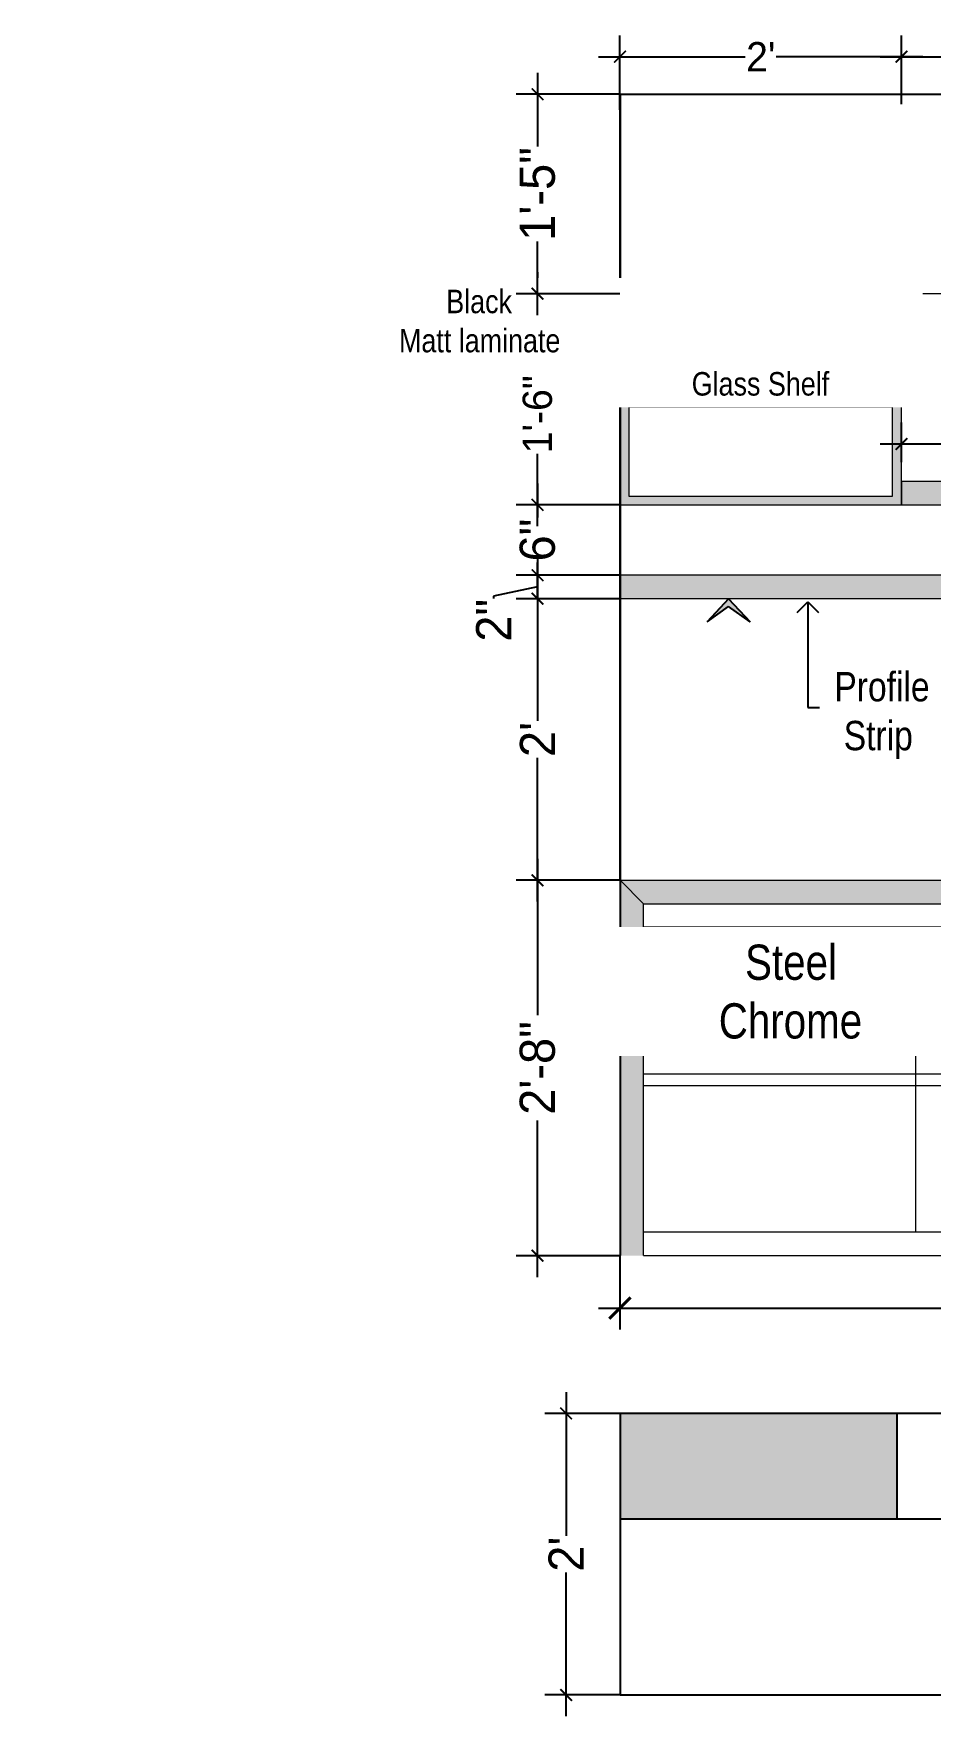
# Model space of a CAD drawing. Header units: inches. Extents: x -109431 to 29005, y -34715 to -1756.
# Drawn here: x -40473.1 to -40396.6, y -11964.4 to -11821 of the extents above; entities that cross this region are included whole.
import ezdxf

# ---------------------------------------------------------------- set-up
doc = ezdxf.new("R2010")
doc.units = ezdxf.units.IN
doc.header["$LTSCALE"] = 0.05
doc.header["$MEASUREMENT"] = 0
doc.header["$PDMODE"] = 3
doc.header["$PDSIZE"] = -4
doc.linetypes.add('ACAD_ISO03W100', pattern=[30, 12, -18])
doc.linetypes.add('DASHED2', pattern=[0.375, 0.25, -0.125])
doc.layers.get('Defpoints').update_dxf_attribs({"linetype": 'DASHED2'})
for name, color, linetype in [('Civil Dimension - Text', 7, 'Continuous'), ('Flooring Hatch', 251, 'Continuous'), ('Flooring Layout', 7, 'Continuous'), ('Furniture text & dimension', 7, 'Continuous'), ('Hatch-temp', 8, 'Continuous'), ('text', 4, 'Continuous')]:
    doc.layers.add(name, color=color, linetype=linetype)
doc.layers.add('FURNITURE', color=1, linetype='Continuous', lineweight=18)
doc.layers.add('hatch', color=7, linetype='Continuous', lineweight=25)
doc.styles.add('4MMOF3-8', font='ARIALN.TTF', dxfattribs={"height": 5.12})
doc.styles.add('9-128OF1-4', font='ARIALN.TTF', dxfattribs={"height": 3.0792})
doc.styles.add('style2', font='stylu.ttf')
doc.dimstyles.new('DIM 1-4', dxfattribs={"dimtxt": 3.0792, "dimasz": 1.82, "dimexe": 1.82, "dimexo": 0, "dimgap": 0.09, "dimtad": 0, "dimzin": 0, "dimdsep": 46, "dimlunit": 4, "dimtxsty": '9-128OF1-4', "dimblk": 'ARCHTICK', "dimcen": 1.8125, "dimdle": 1.82, "dimclrd": 8, "dimclre": 8, "dimadec": 0, "dimazin": 0, "dimtfac": 1, "dimtofl": 0, "dimtmove": 0, "dimatfit": 3, "dimldrblk": 'OPEN90', "dimfxl": 1, "dimtolj": 1, "dimtzin": 0, "dimlwd": -1, "dimarcsym": 0})

# ---------------------------------------------------------------- blocks, each defined once
blk = doc.blocks.new('adwawd')
at = {"layer": 'Flooring Hatch', "ltscale": 50, "true_color": 0xcd6928}
h = blk.add_hatch(color=32, dxfattribs=at)
h.dxf.hatch_style = 1
h.paths.add_polyline_path([(-77941.34, -7094.04), (-77946.01, -7099.05), (-77941.34, -7095.73), (-77936.68, -7099.05)])
at = {"layer": 'Civil Dimension - Text', "color": 2, "ltscale": 50}
for p, q in [((-77941.34, -7094.04), (-77946.01, -7099.05)), ((-77941.34, -7094.04), (-77936.68, -7099.05)), ((-77946.01, -7099.05), (-77941.34, -7095.73)), ((-77936.68, -7099.05), (-77941.34, -7095.73))]:
    blk.add_line(p, q, dxfattribs=at)
blk = doc.blocks.new('_ArchTick')
at = {"color": 0, "const_width": 0.15}
blk.add_lwpolyline([(-0.5, -0.5), (0.5, 0.5)], dxfattribs=at)
blk = doc.blocks.new('*D748')
at = {"layer": 'Defpoints', "color": 0, "ltscale": 50, "transparency": 16777216}
for p in [(-40315.09, -11822.95), (-40399.1, -11827), (-40315.09, -11827)]:
    blk.add_point(p, dxfattribs=at)
at = {"layer": 'Furniture text & dimension', "color": 8, "lineweight": -2, "ltscale": 50, "transparency": 16777216}
for p, q in [((-40399.1, -11827), (-40399.1, -11821.13)), ((-40315.09, -11827), (-40315.09, -11821.13))]:
    blk.add_line(p, q, dxfattribs=at)
at = {"layer": 'Furniture text & dimension', "color": 8, "ltscale": 50, "transparency": 16777216}
for p, q in [((-40400.92, -11822.95), (-40358.48, -11822.95)), ((-40313.27, -11822.95), (-40355.71, -11822.95))]:
    blk.add_line(p, q, dxfattribs=at)
at = {"layer": 'Furniture text & dimension', "color": 8, "ltscale": 50, "transparency": 16777216, "rotation": 180}
blk.add_blockref('_ArchTick', (-40399.1, -11822.95), dxfattribs=at)
at = {"layer": 'Furniture text & dimension', "color": 8, "ltscale": 50, "transparency": 16777216}
blk.add_blockref('_ArchTick', (-40315.09, -11822.95), dxfattribs=at)
at = {"layer": 'Furniture text & dimension', "color": 0, "lineweight": 15, "ltscale": 50, "transparency": 16777216, "insert": (-40357.09, -11822.95), "char_height": 3, "attachment_point": 5, "style": 'style2'}
blk.add_mtext("\\A1;{\\H0.83333x;7'}", dxfattribs=at)
blk = doc.blocks.new('_Open90')
at = {"color": 0, "linetype": 'ByBlock', "lineweight": -2}
for p, q in [((0, 0), (-1, 0)), ((-0.5, 0.5), (0, 0)), ((0, 0), (-0.5, -0.5))]:
    blk.add_line(p, q, dxfattribs=at)
blk = doc.blocks.new('*D752')
at = {"layer": 'Defpoints', "color": 0, "ltscale": 50, "transparency": 16777216}
for p in [(-40399.1, -11855.96), (-40399.1, -11857.51), (-40351.1, -11858.96)]:
    blk.add_point(p, dxfattribs=at)
at = {"layer": 'Furniture text & dimension', "color": 8, "lineweight": -2, "ltscale": 50, "transparency": 16777216}
for p, q in [((-40399.1, -11857.51), (-40399.1, -11854.14)), ((-40351.1, -11858.96), (-40351.1, -11854.14))]:
    blk.add_line(p, q, dxfattribs=at)
at = {"layer": 'Furniture text & dimension', "color": 8, "ltscale": 50, "transparency": 16777216}
for p, q in [((-40400.92, -11855.96), (-40380.22, -11855.96)), ((-40349.28, -11855.96), (-40377.88, -11855.96))]:
    blk.add_line(p, q, dxfattribs=at)
at = {"layer": 'Furniture text & dimension', "color": 8, "ltscale": 50, "transparency": 16777216, "rotation": 180}
blk.add_blockref('_ArchTick', (-40399.1, -11855.96), dxfattribs=at)
at = {"layer": 'Furniture text & dimension', "color": 8, "ltscale": 50, "transparency": 16777216}
blk.add_blockref('_ArchTick', (-40351.1, -11855.96), dxfattribs=at)
at = {"layer": 'Furniture text & dimension', "color": 0, "lineweight": 15, "ltscale": 50, "transparency": 16777216, "insert": (-40379.05, -11855.96), "char_height": 3, "attachment_point": 5, "style": 'style2'}
blk.add_mtext("\\A1;{\\H0.66667x;4'}", dxfattribs=at)
blk = doc.blocks.new('*D756')
at = {"layer": 'Defpoints', "color": 0, "ltscale": 50, "transparency": 16777216}
for p in [(-40423.09, -11822.95), (-40399.1, -11827), (-40423.09, -11827.48)]:
    blk.add_point(p, dxfattribs=at)
at = {"layer": 'Furniture text & dimension', "color": 8, "lineweight": -2, "ltscale": 50, "transparency": 16777216}
for p, q in [((-40423.09, -11827.48), (-40423.09, -11821.13)), ((-40399.1, -11827), (-40399.1, -11821.13))]:
    blk.add_line(p, q, dxfattribs=at)
at = {"layer": 'Furniture text & dimension', "color": 8, "ltscale": 50, "transparency": 16777216}
for p, q in [((-40424.91, -11822.95), (-40412.42, -11822.95)), ((-40397.28, -11822.95), (-40409.77, -11822.95))]:
    blk.add_line(p, q, dxfattribs=at)
at = {"layer": 'Furniture text & dimension', "color": 8, "ltscale": 50, "transparency": 16777216, "rotation": 180}
blk.add_blockref('_ArchTick', (-40423.09, -11822.95), dxfattribs=at)
at = {"layer": 'Furniture text & dimension', "color": 8, "ltscale": 50, "transparency": 16777216}
blk.add_blockref('_ArchTick', (-40399.1, -11822.95), dxfattribs=at)
at = {"layer": 'Furniture text & dimension', "color": 0, "ltscale": 50, "transparency": 16777216, "insert": (-40411.09, -11822.95), "char_height": 3, "attachment_point": 5, "style": 'style2'}
blk.add_mtext("\\A1;{\\H0.83333x;2'}", dxfattribs=at)
blk = doc.blocks.new('*D757')
at = {"layer": 'Defpoints', "color": 0, "ltscale": 50, "transparency": 16777216}
for p in [(-40423.09, -11843.15), (-40430.12, -11861.15), (-40423.09, -11861.15)]:
    blk.add_point(p, dxfattribs=at)
at = {"layer": 'Furniture text & dimension', "color": 8, "ltscale": 50, "transparency": 16777216}
for p, q in [((-40430.12, -11841.33), (-40430.12, -11850.04)), ((-40430.12, -11862.97), (-40430.12, -11856.81))]:
    blk.add_line(p, q, dxfattribs=at)
at = {"layer": 'Furniture text & dimension', "color": 8, "lineweight": -2, "ltscale": 50, "transparency": 16777216}
for p, q in [((-40423.09, -11843.15), (-40431.94, -11843.15)), ((-40423.09, -11861.15), (-40431.94, -11861.15))]:
    blk.add_line(p, q, dxfattribs=at)
at = {"layer": 'Furniture text & dimension', "color": 8, "ltscale": 50, "transparency": 16777216}
for p, rotation in [((-40430.12, -11843.15), 90), ((-40430.12, -11861.15), 270)]:
    blk.add_blockref('_ArchTick', p, dxfattribs=dict(at, rotation=rotation))
at = {"layer": 'Furniture text & dimension', "color": 0, "ltscale": 50, "transparency": 16777216, "insert": (-40430.12, -11853.43), "char_height": 3, "attachment_point": 5, "rotation": 90, "style": 'style2'}
blk.add_mtext('\\A1;{\\H0.83333x;1\'-6"}', dxfattribs=at)
blk = doc.blocks.new('*D758')
at = {"layer": 'Defpoints', "color": 0, "ltscale": 50, "transparency": 16777216}
for p in [(-40423.09, -11925.15), (-40315.09, -11925.15), (-40315.09, -11929.61)]:
    blk.add_point(p, dxfattribs=at)
at = {"layer": 'Flooring Layout', "color": 8, "linetype": 'ACAD_ISO03W100', "lineweight": -2, "ltscale": 50, "transparency": 16777216}
for p, q in [((-40423.09, -11925.15), (-40423.09, -11931.43)), ((-40315.09, -11925.15), (-40315.09, -11931.43))]:
    blk.add_line(p, q, dxfattribs=at)
at = {"layer": 'Flooring Layout', "color": 8, "linetype": 'ACAD_ISO03W100', "ltscale": 50, "transparency": 16777216}
for p, q in [((-40424.91, -11929.61), (-40370.34, -11929.61)), ((-40313.27, -11929.61), (-40367.84, -11929.61))]:
    blk.add_line(p, q, dxfattribs=at)
at = {"layer": 'Flooring Layout', "color": 8, "ltscale": 50, "transparency": 16777216, "xscale": 1.82, "yscale": 1.82, "zscale": 1.82, "rotation": 180}
blk.add_blockref('_ArchTick', (-40423.09, -11929.61), dxfattribs=at)
at = {"layer": 'Flooring Layout', "color": 8, "ltscale": 50, "transparency": 16777216, "xscale": 1.82, "yscale": 1.82, "zscale": 1.82}
blk.add_blockref('_ArchTick', (-40315.09, -11929.61), dxfattribs=at)
at = {"layer": 'Flooring Layout', "color": 0, "ltscale": 50, "transparency": 16777216, "insert": (-40369.09, -11929.61), "char_height": 3.079, "attachment_point": 5, "style": '9-128OF1-4', "bg_fill": 3, "box_fill_scale": 1.25, "bg_fill_color": 256, "bg_fill_true_color": 13158600, "bg_fill_transparency": 0}
blk.add_mtext("\\A1;9'", dxfattribs=at)
blk = doc.blocks.new('*D759')
at = {"layer": 'Defpoints', "color": 0, "ltscale": 50, "transparency": 16777216}
for p in [(-40423.09, -11938.59), (-40427.68, -11962.59), (-40423.09, -11962.59)]:
    blk.add_point(p, dxfattribs=at)
at = {"layer": 'Furniture text & dimension', "color": 8, "ltscale": 50, "transparency": 16777216}
for p, q in [((-40427.68, -11936.77), (-40427.68, -11949.02)), ((-40427.68, -11964.41), (-40427.68, -11952.16))]:
    blk.add_line(p, q, dxfattribs=at)
at = {"layer": 'Furniture text & dimension', "color": 8, "lineweight": -2, "ltscale": 50, "transparency": 16777216}
for p, q in [((-40423.09, -11938.59), (-40429.5, -11938.59)), ((-40423.09, -11962.59), (-40429.5, -11962.59))]:
    blk.add_line(p, q, dxfattribs=at)
at = {"layer": 'Furniture text & dimension', "color": 8, "ltscale": 50, "transparency": 16777216}
for p, rotation in [((-40427.68, -11938.59), 90), ((-40427.68, -11962.59), 270)]:
    blk.add_blockref('_ArchTick', p, dxfattribs=dict(at, rotation=rotation))
at = {"layer": 'Furniture text & dimension', "color": 0, "lineweight": 15, "ltscale": 50, "transparency": 16777216, "insert": (-40427.68, -11950.59), "char_height": 3, "attachment_point": 5, "rotation": 90, "style": 'style2'}
blk.add_mtext("\\A1;2'", dxfattribs=at)
blk = doc.blocks.new('*D815')
at = {"layer": 'Defpoints', "color": 0, "ltscale": 50, "transparency": 16777216}
for p in [(-40423.09, -11861.15), (-40430.12, -11867.15), (-40423.09, -11867.15)]:
    blk.add_point(p, dxfattribs=at)
at = {"layer": 'Furniture text & dimension', "color": 8, "ltscale": 50, "transparency": 16777216}
for p, q in [((-40430.12, -11859.33), (-40430.12, -11862.23)), ((-40430.12, -11868.97), (-40430.12, -11866.07))]:
    blk.add_line(p, q, dxfattribs=at)
at = {"layer": 'Furniture text & dimension', "color": 8, "lineweight": -2, "ltscale": 50, "transparency": 16777216}
for p, q in [((-40423.09, -11861.15), (-40431.94, -11861.15)), ((-40423.09, -11867.15), (-40431.94, -11867.15))]:
    blk.add_line(p, q, dxfattribs=at)
at = {"layer": 'Furniture text & dimension', "color": 8, "ltscale": 50, "transparency": 16777216}
for p, rotation in [((-40430.12, -11861.15), 90), ((-40430.12, -11867.15), 270)]:
    blk.add_blockref('_ArchTick', p, dxfattribs=dict(at, rotation=rotation))
at = {"layer": 'Furniture text & dimension', "color": 0, "ltscale": 50, "transparency": 16777216, "insert": (-40430.12, -11864.15), "char_height": 3, "attachment_point": 5, "rotation": 90, "style": 'style2'}
blk.add_mtext('\\A1;6"', dxfattribs=at)
blk = doc.blocks.new('*D816')
at = {"layer": 'Defpoints', "color": 0, "ltscale": 50, "transparency": 16777216}
for p in [(-40423.09, -11867.15), (-40430.12, -11869.15), (-40423.09, -11869.15)]:
    blk.add_point(p, dxfattribs=at)
at = {"layer": 'Furniture text & dimension', "color": 8, "ltscale": 50, "transparency": 16777216}
for p, q in [((-40430.12, -11865.33), (-40430.12, -11870.97)), ((-40430.12, -11868.15), (-40433.86, -11868.94)), ((-40433.86, -11868.94), (-40433.86, -11869.12))]:
    blk.add_line(p, q, dxfattribs=at)
at = {"layer": 'Furniture text & dimension', "color": 8, "lineweight": -2, "ltscale": 50, "transparency": 16777216}
for p, q in [((-40423.09, -11867.15), (-40431.94, -11867.15)), ((-40423.09, -11869.15), (-40431.94, -11869.15))]:
    blk.add_line(p, q, dxfattribs=at)
at = {"layer": 'Furniture text & dimension', "color": 8, "ltscale": 50, "transparency": 16777216}
for p, rotation in [((-40430.12, -11867.15), 90), ((-40430.12, -11869.15), 270)]:
    blk.add_blockref('_ArchTick', p, dxfattribs=dict(at, rotation=rotation))
at = {"layer": 'Furniture text & dimension', "color": 0, "ltscale": 50, "transparency": 16777216, "insert": (-40433.86, -11870.99), "char_height": 3, "attachment_point": 5, "rotation": 90, "style": 'style2'}
blk.add_mtext('\\A1;2"', dxfattribs=at)
blk = doc.blocks.new('*D817')
at = {"layer": 'Defpoints', "color": 0, "ltscale": 50, "transparency": 16777216}
for p in [(-40423.09, -11869.15), (-40430.12, -11893.15), (-40423.09, -11893.15)]:
    blk.add_point(p, dxfattribs=at)
at = {"layer": 'Furniture text & dimension', "color": 8, "ltscale": 50, "transparency": 16777216}
for p, q in [((-40430.12, -11867.33), (-40430.12, -11879.57)), ((-40430.12, -11894.97), (-40430.12, -11882.72))]:
    blk.add_line(p, q, dxfattribs=at)
at = {"layer": 'Furniture text & dimension', "color": 8, "lineweight": -2, "ltscale": 50, "transparency": 16777216}
for p, q in [((-40423.09, -11869.15), (-40431.94, -11869.15)), ((-40423.09, -11893.15), (-40431.94, -11893.15))]:
    blk.add_line(p, q, dxfattribs=at)
at = {"layer": 'Furniture text & dimension', "color": 8, "ltscale": 50, "transparency": 16777216}
for p, rotation in [((-40430.12, -11869.15), 90), ((-40430.12, -11893.15), 270)]:
    blk.add_blockref('_ArchTick', p, dxfattribs=dict(at, rotation=rotation))
at = {"layer": 'Furniture text & dimension', "color": 0, "ltscale": 50, "transparency": 16777216, "insert": (-40430.12, -11881.15), "char_height": 3, "attachment_point": 5, "rotation": 90, "style": 'style2'}
blk.add_mtext("\\A1;2'", dxfattribs=at)
blk = doc.blocks.new('*D818')
at = {"layer": 'Defpoints', "color": 0, "ltscale": 50, "transparency": 16777216}
for p in [(-40423.09, -11893.15), (-40430.12, -11925.15), (-40423.09, -11925.15)]:
    blk.add_point(p, dxfattribs=at)
at = {"layer": 'Furniture text & dimension', "color": 8, "ltscale": 50, "transparency": 16777216}
for p, q in [((-40430.12, -11891.33), (-40430.12, -11904.66)), ((-40430.12, -11926.97), (-40430.12, -11913.63))]:
    blk.add_line(p, q, dxfattribs=at)
at = {"layer": 'Furniture text & dimension', "color": 8, "lineweight": -2, "ltscale": 50, "transparency": 16777216}
for p, q in [((-40423.09, -11893.15), (-40431.94, -11893.15)), ((-40423.09, -11925.15), (-40431.94, -11925.15))]:
    blk.add_line(p, q, dxfattribs=at)
at = {"layer": 'Furniture text & dimension', "color": 8, "ltscale": 50, "transparency": 16777216}
for p, rotation in [((-40430.12, -11893.15), 90), ((-40430.12, -11925.15), 270)]:
    blk.add_blockref('_ArchTick', p, dxfattribs=dict(at, rotation=rotation))
at = {"layer": 'Furniture text & dimension', "color": 0, "ltscale": 50, "transparency": 16777216, "insert": (-40430.12, -11909.15), "char_height": 3, "attachment_point": 5, "rotation": 90, "style": 'style2'}
blk.add_mtext('\\A1;2\'-8"', dxfattribs=at)
blk = doc.blocks.new('*D977')
at = {"layer": 'Defpoints', "color": 0, "ltscale": 50, "transparency": 16777216}
for p in [(-40430.12, -11826.15), (-40423.09, -11826.15), (-40423.09, -11843.15)]:
    blk.add_point(p, dxfattribs=at)
at = {"layer": 'Furniture text & dimension', "color": 8, "ltscale": 50, "transparency": 16777216}
for p, q in [((-40430.12, -11824.33), (-40430.12, -11830.6)), ((-40430.12, -11844.97), (-40430.12, -11838.69))]:
    blk.add_line(p, q, dxfattribs=at)
at = {"layer": 'Furniture text & dimension', "color": 8, "lineweight": -2, "ltscale": 50, "transparency": 16777216}
for p, q in [((-40423.09, -11826.15), (-40431.94, -11826.15)), ((-40423.09, -11843.15), (-40431.94, -11843.15))]:
    blk.add_line(p, q, dxfattribs=at)
at = {"layer": 'Furniture text & dimension', "color": 8, "ltscale": 50, "transparency": 16777216}
for p, rotation in [((-40430.12, -11826.15), 90), ((-40430.12, -11843.15), 270)]:
    blk.add_blockref('_ArchTick', p, dxfattribs=dict(at, rotation=rotation))
at = {"layer": 'Furniture text & dimension', "color": 0, "ltscale": 50, "transparency": 16777216, "insert": (-40430.12, -11834.65), "char_height": 3, "attachment_point": 5, "rotation": 90, "style": 'style2'}
blk.add_mtext('\\A1;1\'-5"', dxfattribs=at)

msp = doc.modelspace()

# ---------------------------------------------------------------- hatches: boundary and pattern name
at = {"layer": 'Flooring Layout', "ltscale": 50, "true_color": 0x939598}
h = msp.add_hatch(color=252, dxfattribs=at)
h.dxf.hatch_style = 1
h.paths.add_polyline_path([(-40399.50197, -11938.59332), (-40423.08683, -11938.59332), (-40423.08683, -11947.59332), (-40399.50197, -11947.59332)])
at = {"layer": 'FURNITURE', "ltscale": 50, "true_color": 0x93278f}
h = msp.add_hatch(color=217, dxfattribs=at)
h.dxf.hatch_style = 1
h.paths.add_polyline_path([(-40399.10197, -11843.14599), (-40423.08683, -11843.14599), (-40423.08683, -11861.14599), (-40399.10197, -11861.14599)])
h.paths.add_polyline_path([(-40422.33683, -11843.89599), (-40399.85197, -11843.89599), (-40399.85197, -11860.39599), (-40422.33683, -11860.39599)], flags=16)
at = {"layer": 'hatch', "ltscale": 50}
h = msp.add_hatch(color=256, dxfattribs=at)
h.dxf.hatch_style = 1
h.paths.add_polyline_path([(-40351.10197, -11859.14599), (-40399.10197, -11859.14599), (-40399.10197, -11861.14599), (-40351.10197, -11861.14599)])
h = msp.add_hatch(color=256, dxfattribs=at)
h.dxf.hatch_style = 1
h.paths.add_polyline_path([(-40315.08683, -11867.14599), (-40423.08683, -11867.14599), (-40423.08683, -11869.14599), (-40315.08683, -11869.14599)])
at = {"layer": 'hatch', "ltscale": 50, "true_color": 0xc7c8ca}
h = msp.add_hatch(color=9, dxfattribs=at)
h.dxf.hatch_style = 1
h.paths.add_polyline_path([(-40315.08683, -11893.14599), (-40423.08683, -11893.14599), (-40421.08683, -11895.14599), (-40317.08683, -11895.14599)])
h = msp.add_hatch(color=9, dxfattribs=at)
h.dxf.hatch_style = 1
h.paths.add_polyline_path([(-40421.08683, -11895.14599), (-40423.08683, -11893.14599), (-40423.08683, -11925.14599), (-40421.08683, -11925.14599)])

# ---------------------------------------------------------------- linework, layer by layer
at = {"layer": 'Flooring Layout', "ltscale": 50}
for p, q in [((-40423.08683, -11826.14599), (-40423.08683, -11925.14599)), ((-40423.08683, -11893.14599), (-40423.08683, -11826.14599)), ((-40423.08683, -11826.14599), (-40315.08683, -11826.14599)), ((-40399.50197, -11938.59332), (-40399.50197, -11947.59332)), ((-40399.50197, -11947.59332), (-40423.08683, -11947.59332)), ((-40315.08683, -11947.59332), (-40399.50197, -11947.59332))]:
    msp.add_line(p, q, dxfattribs=at)
msp.add_lwpolyline([(-40423.08683, -11962.59332), (-40315.08683, -11962.59332), (-40315.08683, -11938.59332), (-40423.08683, -11938.59332)], close=True, dxfattribs=at)
at = {"layer": 'FURNITURE', "color": 30, "ltscale": 50, "true_color": 0xf26722}
for p, q in [((-40399.10197, -11843.14599), (-40315.08683, -11843.14599)), ((-40422.33683, -11852.29686), (-40399.85197, -11852.29686)), ((-40422.33683, -11852.79686), (-40399.85197, -11852.79686)), ((-40423.08683, -11861.14599), (-40423.08683, -11867.14599)), ((-40315.08683, -11867.14599), (-40423.08683, -11867.14599)), ((-40315.08683, -11869.14599), (-40423.08683, -11869.14599)), ((-40423.08683, -11869.14599), (-40423.08683, -11893.14599)), ((-40423.08683, -11925.14599), (-40423.08683, -11893.14599)), ((-40423.08683, -11893.14599), (-40315.08683, -11893.14599)), ((-40421.08683, -11895.14599), (-40423.08683, -11893.14599)), ((-40421.08683, -11925.14599), (-40421.08683, -11895.14599)), ((-40421.08683, -11895.14599), (-40317.08683, -11895.14599)), ((-40317.08683, -11897.14599), (-40421.08683, -11897.14599)), ((-40397.88178, -11923.14599), (-40397.88178, -11897.14599)), ((-40421.08683, -11909.64599), (-40352.30197, -11909.64599)), ((-40421.08683, -11910.64599), (-40352.30197, -11910.64599)), ((-40317.08683, -11923.14599), (-40421.08683, -11923.14599)), ((-40421.08683, -11925.14599), (-40317.08683, -11925.14599))]:
    msp.add_line(p, q, dxfattribs=at)
for points in [[(-40423.08683, -11861.14599), (-40399.10197, -11861.14599), (-40399.10197, -11843.14599), (-40423.08683, -11843.14599)], [(-40422.33683, -11860.39599), (-40399.85197, -11860.39599), (-40399.85197, -11843.89599), (-40422.33683, -11843.89599)], [(-40399.10197, -11861.14599), (-40351.10197, -11861.14599), (-40351.10197, -11859.14599), (-40399.10197, -11859.14599)]]:
    msp.add_lwpolyline(points, close=True, dxfattribs=at)

# ---------------------------------------------------------------- block references
at = {"layer": 'Civil Dimension - Text', "xscale": 0.3918184986101589, "yscale": 0.3918184986101589, "zscale": 0.3918184986101589}
msp.add_blockref('adwawd', (-9874.97507, -9089.57101), dxfattribs=at)

# ---------------------------------------------------------------- dimensions: what is measured, and where the dimension line sits
at = {"layer": 'Furniture text & dimension', "ltscale": 50}
dim = msp.add_linear_dim(base=(-40423.08683, -11822.95434), p1=(-40399.10197, -11827.00159), p2=(-40423.08683, -11827.47618), text='{\\H0.83333x;<>}', dimstyle='DIM 1-4', override={"dimtxt": 3, "dimasz": 1, "dimdec": 3, "dimtxsty": 'style2', "dimtdec": 3, "dimtmove": 1, "dimfxl": 0, "dimfrac": 1, "dimarcsym": 1}, dxfattribs=at)
dim.commit()
dim.dimension.update_dxf_attribs({"geometry": '*D756', "text_midpoint": (-40411.0944, -11822.95434)})
at = {"layer": 'Furniture text & dimension', "lineweight": 15, "ltscale": 50}
dim = msp.add_linear_dim(base=(-40315.08683, -11822.95434), p1=(-40399.10197, -11827.00159), p2=(-40315.08683, -11827.00159), text='{\\H0.83333x;<>}', dimstyle='DIM 1-4', override={"dimtxt": 3, "dimasz": 1, "dimdec": 3, "dimtxsty": 'style2', "dimtdec": 3, "dimtmove": 1, "dimfxl": 0, "dimfrac": 1, "dimarcsym": 1}, dxfattribs=at)
dim.commit()
dim.dimension.update_dxf_attribs({"geometry": '*D748', "text_midpoint": (-40357.0944, -11822.95434)})
at = {"layer": 'Furniture text & dimension', "ltscale": 50}
dim = msp.add_linear_dim(base=(-40430.12372, -11861.14599), p1=(-40423.08683, -11843.14599), p2=(-40423.08683, -11861.14599), angle=90, text='{\\H0.83333x;<>}', dimstyle='DIM 1-4', override={"dimtxt": 3, "dimasz": 1, "dimdec": 3, "dimtxsty": 'style2', "dimtdec": 3, "dimtmove": 1, "dimfxl": 0, "dimfrac": 1, "dimarcsym": 1}, dxfattribs=at)
dim.commit()
dim.dimension.update_dxf_attribs({"geometry": '*D757', "text_midpoint": (-40430.12372, -11853.42665), "dimtype": 160})
at = {"layer": 'Furniture text & dimension', "lineweight": 15, "ltscale": 50}
dim = msp.add_linear_dim(base=(-40399.10197, -11855.96007), p1=(-40351.10197, -11858.96007), p2=(-40399.10197, -11857.50732), text='{\\H0.66667x;<>}', dimstyle='DIM 1-4', override={"dimtxt": 3, "dimasz": 1, "dimdec": 3, "dimtxsty": 'style2', "dimtdec": 3, "dimtmove": 1, "dimfxl": 0, "dimfrac": 1, "dimarcsym": 1}, dxfattribs=at)
dim.commit()
dim.dimension.update_dxf_attribs({"geometry": '*D752', "text_midpoint": (-40379.05, -11855.96007), "dimtype": 160})
at = {"layer": 'Furniture text & dimension', "ltscale": 50}
for base, p1, p2, picture, middle in [((-40430.12372, -11867.14599), (-40423.08683, -11861.14599), (-40423.08683, -11867.14599), '*D815', (-40430.12372, -11864.14599)), ((-40430.12372, -11893.14599), (-40423.08683, -11869.14599), (-40423.08683, -11893.14599), '*D817', (-40430.12372, -11881.14599))]:
    dim = msp.add_linear_dim(base=base, p1=p1, p2=p2, angle=90, dimstyle='DIM 1-4', override={"dimtxt": 3, "dimasz": 1, "dimdec": 3, "dimtxsty": 'style2', "dimtdec": 3, "dimtmove": 1, "dimfxl": 0, "dimfrac": 1, "dimarcsym": 1}, dxfattribs=at)
    dim.commit()
    dim.dimension.update_dxf_attribs({"geometry": picture, "text_midpoint": middle})
dim = msp.add_linear_dim(base=(-40430.12372, -11869.14599), p1=(-40423.08683, -11867.14599), p2=(-40423.08683, -11869.14599), angle=90, dimstyle='DIM 1-4', override={"dimtxt": 3, "dimasz": 1, "dimdec": 3, "dimtxsty": 'style2', "dimtdec": 3, "dimtmove": 1, "dimfxl": 0, "dimfrac": 1, "dimarcsym": 1}, dxfattribs=at)
dim.commit()
dim.dimension.update_dxf_attribs({"geometry": '*D816', "text_midpoint": (-40433.85583, -11869.21435), "dimtype": 160})
at = {"layer": 'Furniture text & dimension', "lineweight": 15, "ltscale": 50}
dim = msp.add_linear_dim(base=(-40427.68289, -11962.59332), p1=(-40423.08683, -11938.59332), p2=(-40423.08683, -11962.59332), angle=90, dimstyle='DIM 1-4', override={"dimtxt": 3, "dimasz": 1, "dimdec": 3, "dimtxsty": 'style2', "dimtdec": 3, "dimtmove": 1, "dimfxl": 0, "dimfrac": 1, "dimarcsym": 1}, dxfattribs=at)
dim.commit()
dim.dimension.update_dxf_attribs({"geometry": '*D759', "text_midpoint": (-40427.68289, -11950.59332)})

# ---------------------------------------------------------------- leaders
at = {"layer": 'Flooring Layout', "ltscale": 50}
msp.add_leader([(-40423.7007, -11846.13693), (-40438.00993, -11846.13693)], dimstyle='DIM 1-4', override={"dimgap": 0.09, "dimtad": 0, "dimfxl": 0.1875, "dimtfill": 1, "dimarcsym": 1}, dxfattribs=at)
at = {"layer": 'Hatch-temp', "ltscale": 50}
msp.add_leader([(-40407.07981, -11869.41874), (-40407.07981, -11878.41874), (-40398.57981, -11878.41874)], dimstyle='DIM 1-4', override={"dimgap": 0.09, "dimtad": 0, "dimfxl": 0.1875, "dimtfill": 1, "dimarcsym": 1}, dxfattribs=at)

# ---------------------------------------------------------------- next in the draw order: texts
at = {"layer": 'text', "ltscale": 50, "attachment_point": 4, "style": '4MMOF3-8', "bg_fill": 2}
for s, insert, char_height in [('\\pi34.16655;{\\C30;\\c2254834;Black \\P\\pi30.13722;Matt laminate}', (-40472.06259, -11845.49492), 2), ('{\\C32;\\c2648525;Profile\\P Strip}', (-40404.81621, -11879.10852), 2.5), ('\\pi33.16519;{\\C30;\\c2254834;Steel \\P\\pi30.92542;Chrome}', (-40445.59674, -11902.65577), 3)]:
    msp.add_mtext_dynamic_manual_height_columns(s, width=73.7587541, gutter_width=15.396, heights=[0], dxfattribs=dict(at, insert=insert, char_height=char_height))

# ---------------------------------------------------------------- next in the draw order: dimensions: what is measured, and where the dimension line sits
at = {"layer": 'Flooring Layout', "ltscale": 50}
dim = msp.add_linear_dim(base=(-40315.08683, -11929.61046), p1=(-40423.08683, -11925.14599), p2=(-40315.08683, -11925.14599), dimstyle='DIM 1-4', override={"dimfxl": 0.1875, "dimtfill": 1, "dimarcsym": 1}, dxfattribs=at)
dim.commit()
dim.dimension.update_dxf_attribs({"geometry": '*D758', "text_midpoint": (-40369.08683, -11929.61046)})

# ---------------------------------------------------------------- next in the draw order: texts
at = {"layer": 'text', "ltscale": 50, "insert": (-40448.01951, -11850.84764), "char_height": 2, "attachment_point": 4, "style": '4MMOF3-8', "bg_fill": 2}
msp.add_mtext_dynamic_manual_height_columns('\\pi31.04172;{\\C30;\\c2254834;Glass Shelf}', width=73.7587541, gutter_width=15.396, heights=[0], dxfattribs=at)

# ---------------------------------------------------------------- next in the draw order: dimensions: what is measured, and where the dimension line sits
at = {"layer": 'Furniture text & dimension', "ltscale": 50}
for base, p1, p2, picture, middle in [((-40430.12372, -11826.14599), (-40423.08683, -11843.14599), (-40423.08683, -11826.14599), '*D977', (-40430.12372, -11834.64599)), ((-40430.12372, -11925.14599), (-40423.08683, -11893.14599), (-40423.08683, -11925.14599), '*D818', (-40430.12372, -11909.14599))]:
    dim = msp.add_linear_dim(base=base, p1=p1, p2=p2, angle=90, dimstyle='DIM 1-4', override={"dimtxt": 3, "dimasz": 1, "dimdec": 3, "dimtxsty": 'style2', "dimtdec": 3, "dimtmove": 1, "dimfxl": 0, "dimfrac": 1, "dimarcsym": 1}, dxfattribs=at)
    dim.commit()
    dim.dimension.update_dxf_attribs({"geometry": picture, "text_midpoint": middle})

doc.saveas('drawing.dxf')
